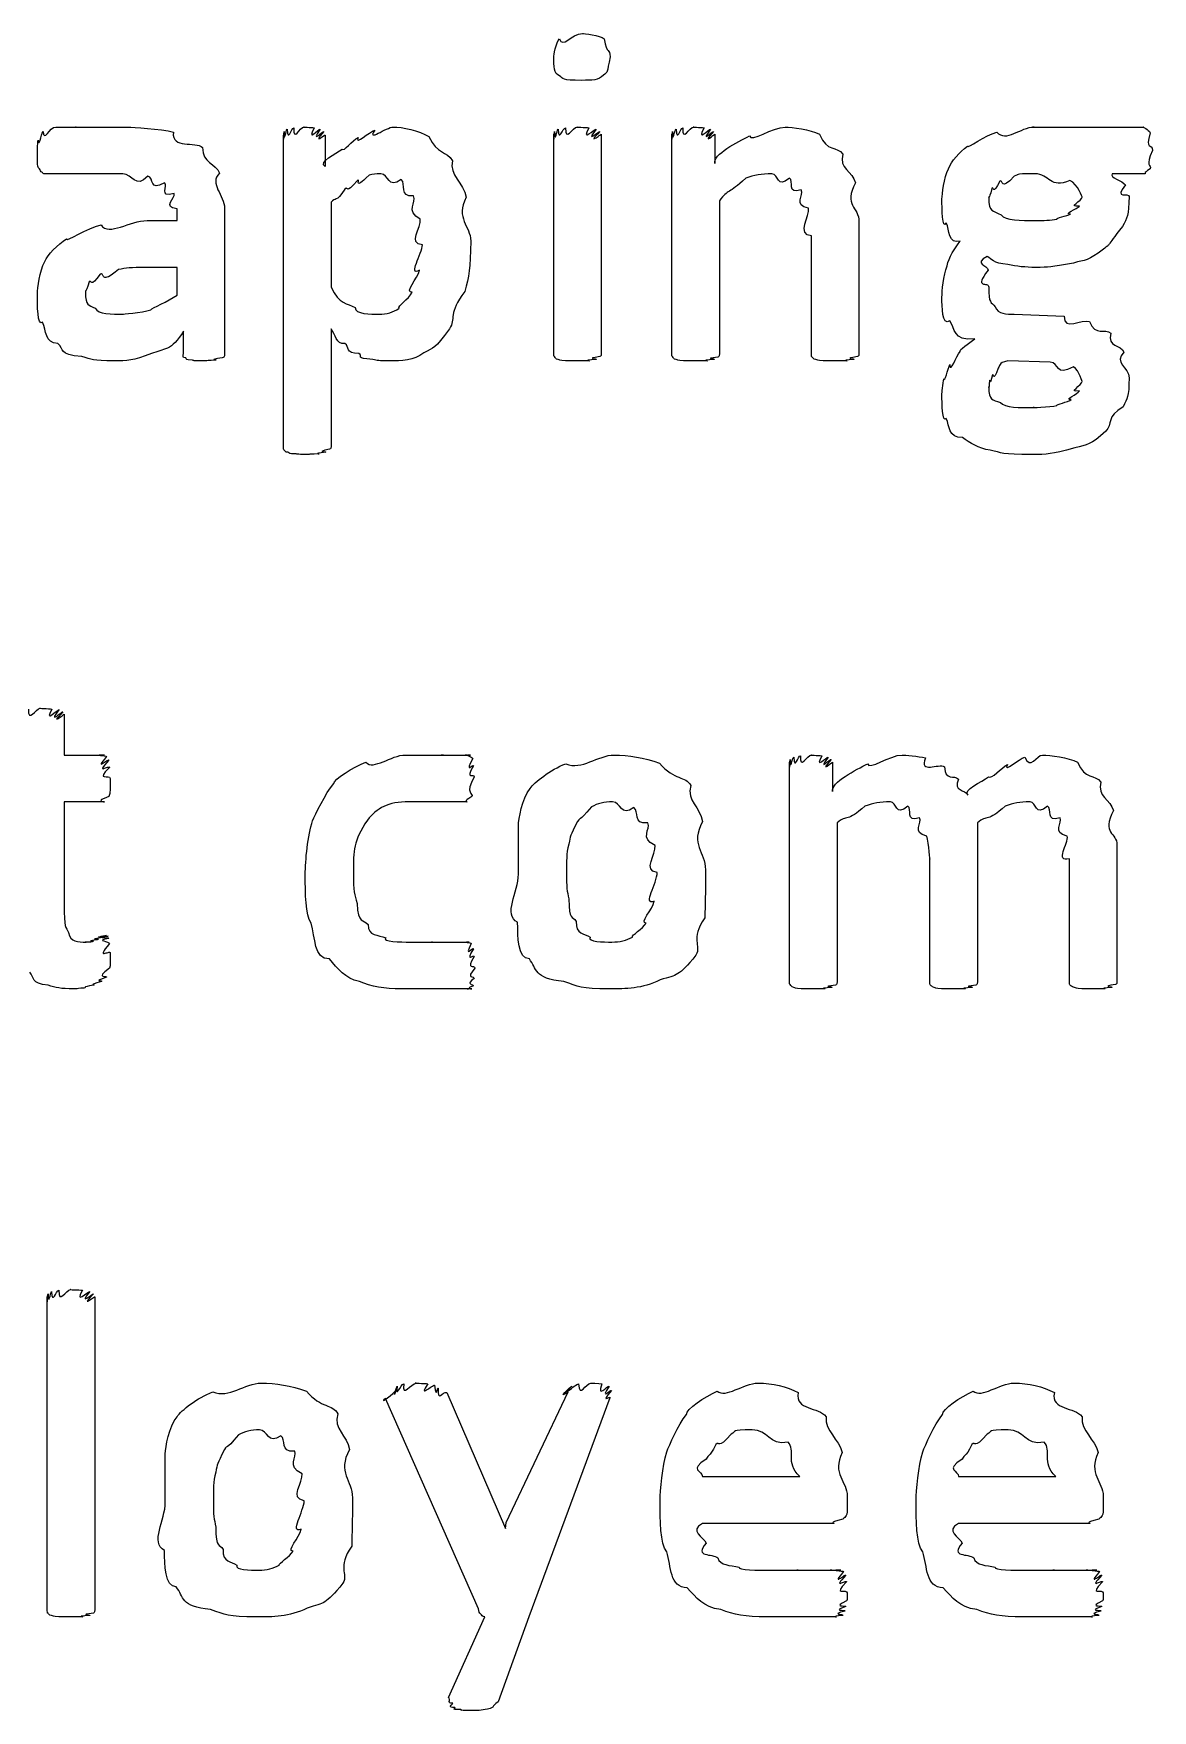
# Model space of a CAD drawing. Header units: millimetres. Extents: x 0 to 216, y 0 to 279.
# Drawn here: x 87.97 to 96.41, y 142.21 to 154.86 of the extents above; entities that cross this region are included whole.
import ezdxf

# ---------------------------------------------------------------- set-up
doc = ezdxf.new("R2010")
doc.units = ezdxf.units.MM
doc.layers.get('0').update_dxf_attribs({"linetype": 'CONTINUOUS'})

msp = doc.modelspace()

# ---------------------------------------------------------------- linework, layer by layer
at = {"color": 0}
for p, q in [((92.3177, 154.681), (92.3177, 154.681)), ((89.855, 151.743), (89.855, 154.091)), ((90.1693, 154.091), (90.1693, 153.854)), ((91.893, 152.443), (91.893, 154.097)), ((92.2514, 154.097), (92.2514, 152.443)), ((92.7834, 152.443), (92.7834, 154.097)), ((93.1086, 154.097), (93.1086, 153.876)), ((95.8014, 154.152), (96.3415, 154.152)), ((96.4075, 153.975), (96.4075, 153.975)), ((96.3468, 153.799), (96.1044, 153.799)), ((90.2134, 153.584), (90.2134, 152.944)), ((93.1415, 153.595), (93.1415, 152.443)), ((95.8783, 153.622), (95.8783, 153.622)), ((88.8256, 153.446), (89.0517, 153.446)), ((89.0517, 153.446), (89.0517, 153.534)), ((89.4098, 153.539), (89.4098, 152.443)), ((94.1945, 153.435), (94.1945, 152.443)), ((93.8361, 152.443), (93.8361, 153.33)), ((90.9024, 153.264), (90.9024, 153.264)), ((91.2661, 153.291), (91.2661, 153.291)), ((89.0517, 153.093), (88.8146, 153.093)), ((89.0517, 152.884), (89.0517, 153.093)), ((95.3657, 152.74), (95.7407, 152.724)), ((89.1011, 152.443), (89.1011, 152.613)), ((90.2134, 152.63), (90.2134, 151.743)), ((95.6359, 152.377), (95.3163, 152.388)), ((95.8783, 152.233), (95.8783, 152.233)), ((88.2015, 149.724), (88.2015, 149.415)), ((88.2015, 149.415), (88.5045, 149.415)), ((93.6706, 147.706), (93.6706, 149.36)), ((93.9959, 149.36), (93.9959, 149.14)), ((88.5045, 149.062), (88.2015, 149.062)), ((88.2015, 149.062), (88.2015, 148.291)), ((94.029, 148.903), (94.029, 147.706)), ((95.0874, 148.903), (95.0874, 147.706)), ((94.729, 147.706), (94.729, 148.632)), ((95.782, 147.706), (95.782, 148.632)), ((96.1401, 148.737), (96.1401, 147.706)), ((92.673, 148.528), (92.673, 148.528)), ((93.037, 148.55), (93.037, 148.55)), ((88.5486, 147.921), (88.5486, 147.921)), ((91.2978, 147.806), (91.2978, 147.806)), ((88.0731, 142.969), (88.0731, 145.328)), ((88.4315, 145.328), (88.4315, 142.969)), ((91.0869, 144.606), (91.5278, 143.581)), ((91.5335, 143.625), (92.002, 144.611)), ((91.3239, 142.974), (90.624, 144.562)), ((92.3163, 144.567), (91.7042, 142.913)), ((93.0148, 143.972), (93.7479, 143.972)), ((94.9456, 143.972), (95.6786, 143.972)), ((94.1063, 143.823), (94.1063, 143.763)), ((96.0367, 143.823), (96.0367, 143.763)), ((90.0105, 143.79), (90.0105, 143.79)), ((90.3746, 143.812), (90.3746, 143.812)), ((91.5278, 143.581), (91.5335, 143.625)), ((94.0015, 143.619), (93.0148, 143.619)), ((95.9323, 143.619), (94.9456, 143.619)), ((91.0978, 142.307), (91.3737, 142.913)), ((91.7042, 142.913), (91.4728, 142.274))]:
    msp.add_line(p, q, dxfattribs=at)
for points in [[(91.9371, 154.818), (91.9551, 154.739), (92.0267, 154.857), (92.1082, 154.857)], [(92.1082, 154.857), (92.1163, 154.857), (92.2433, 154.843), (92.2736, 154.818)], [(91.893, 154.681), (91.893, 154.687), (91.9067, 154.792), (91.9371, 154.818)], [(92.2736, 154.818), (92.2927, 154.692), (92.3177, 154.75), (92.3177, 154.681)], [(91.9371, 154.537), (91.893, 154.551), (91.893, 154.611), (91.893, 154.681)], [(92.3177, 154.681), (92.2927, 154.555), (92.3011, 154.568), (92.268, 154.543)], [(92.1025, 154.504), (91.9508, 154.504), (91.966, 154.515), (91.9371, 154.537)], [(92.268, 154.543), (92.2306, 154.504), (92.1826, 154.504), (92.1025, 154.504)], [(88.0043, 154.052), (88.0099, 153.989), (88.0237, 154.097), (88.0428, 154.118)], [(88.0428, 154.118), (88.0456, 154.033), (88.0925, 154.152), (88.1366, 154.152)], [(88.1366, 154.152), (88.1338, 154.152), (88.2315, 154.152), (88.2908, 154.152)], [(88.2908, 154.152), (88.2523, 154.152), (88.4121, 154.152), (88.4784, 154.152)], [(88.4784, 154.152), (88.5059, 154.152), (88.6174, 154.152), (88.6876, 154.152)], [(88.6876, 154.152), (88.707, 154.152), (88.9317, 154.138), (89.0242, 154.113)], [(89.0242, 154.113), (89.009, 153.982), (89.1893, 154.048), (89.2447, 153.997)], [(89.855, 154.091), (89.855, 154.008), (89.8564, 154.114), (89.8606, 154.118)], [(89.8606, 154.118), (89.862, 154.019), (89.8715, 154.131), (89.8825, 154.135)], [(89.8825, 154.135), (89.8881, 154.03), (89.9128, 154.146), (89.9322, 154.146)], [(89.9322, 154.146), (89.928, 154.033), (89.9791, 154.152), (90.0095, 154.152)], [(90.0095, 154.152), (89.9901, 154.152), (90.0673, 154.149), (90.0864, 154.146)], [(90.0864, 154.146), (90.0271, 154.03), (90.1196, 154.142), (90.1305, 154.135)], [(90.1305, 154.135), (90.0536, 154.019), (90.1541, 154.125), (90.158, 154.118)], [(90.158, 154.118), (90.0645, 154.004), (90.1693, 154.102), (90.1693, 154.091)], [(90.2959, 153.986), (90.3069, 153.96), (90.376, 154.052), (90.4173, 154.074)], [(90.4173, 154.074), (90.3912, 154.008), (90.5027, 154.118), (90.5439, 154.129)], [(90.5439, 154.129), (90.4752, 154.033), (90.6336, 154.152), (90.6819, 154.152)], [(90.6819, 154.152), (90.7479, 154.152), (90.8773, 154.127), (90.9518, 154.08)], [(90.9518, 154.08), (91.0124, 153.942), (91.0841, 153.975), (91.1281, 153.898)], [(91.893, 154.097), (91.893, 154.004), (91.8944, 154.11), (91.8986, 154.118)], [(91.8986, 154.118), (91.9043, 154.019), (91.9152, 154.131), (91.9261, 154.135)], [(91.9261, 154.135), (91.9289, 154.03), (91.9593, 154.146), (91.9812, 154.146)], [(91.9812, 154.146), (91.9773, 154.033), (92.0365, 154.152), (92.0694, 154.152)], [(92.0694, 154.152), (92.0475, 154.152), (92.1357, 154.149), (92.1576, 154.146)], [(92.1576, 154.146), (92.0944, 154.03), (92.2017, 154.142), (92.2129, 154.135)], [(92.2129, 154.135), (92.1205, 154.019), (92.2362, 154.125), (92.2405, 154.118)], [(92.2405, 154.118), (92.1314, 154.004), (92.2514, 154.103), (92.2514, 154.097)], [(92.7834, 154.097), (92.7834, 154.004), (92.7848, 154.11), (92.7887, 154.118)], [(92.7887, 154.118), (92.7901, 154.019), (92.8014, 154.131), (92.8165, 154.135)], [(92.8165, 154.135), (92.819, 154.03), (92.8469, 154.146), (92.8659, 154.146)], [(92.8659, 154.146), (92.8606, 154.033), (92.9157, 154.152), (92.9488, 154.152)], [(92.9488, 154.152), (92.9224, 154.152), (93.0039, 154.149), (93.0257, 154.146)], [(93.0257, 154.146), (92.9665, 154.03), (93.0645, 154.142), (93.0755, 154.135)], [(93.0755, 154.135), (92.9887, 154.019), (93.0935, 154.125), (93.0974, 154.118)], [(93.0974, 154.118), (92.9996, 154.004), (93.1086, 154.103), (93.1086, 154.097)], [(93.1086, 153.876), (93.0878, 153.945), (93.2822, 154.041), (93.3676, 154.085)], [(93.3676, 154.085), (93.3785, 154.033), (93.5454, 154.152), (93.6378, 154.152)], [(93.6378, 154.152), (93.69, 154.152), (93.8265, 154.132), (93.8967, 154.097)], [(93.8967, 154.097), (93.9518, 153.96), (94.029, 154.01), (94.0731, 153.948)], [(95.0129, 154.008), (95.0101, 153.986), (95.148, 154.091), (95.2334, 154.113)], [(95.2334, 154.113), (95.3011, 154.033), (95.4155, 154.152), (95.5146, 154.152)], [(95.5146, 154.152), (95.4553, 154.152), (95.6194, 154.152), (95.6635, 154.152)], [(95.6635, 154.152), (95.6649, 154.152), (95.7573, 154.152), (95.8014, 154.152)], [(96.3415, 154.152), (96.3263, 154.152), (96.3799, 154.136), (96.3909, 154.107)], [(96.3909, 154.107), (96.3482, 153.975), (96.4075, 154.033), (96.4075, 153.975)], [(87.9987, 153.953), (87.9987, 153.945), (88.0001, 154.03), (88.0043, 154.052)], [(87.9987, 153.887), (87.9987, 153.878), (87.9987, 153.931), (87.9987, 153.953)], [(89.2447, 153.997), (89.2404, 153.878), (89.3452, 153.881), (89.3713, 153.804)], [(90.1693, 153.854), (90.1086, 153.887), (90.2547, 153.949), (90.2959, 153.986)], [(94.0731, 153.948), (94.04, 153.839), (94.1476, 153.817), (94.167, 153.732)], [(94.8697, 153.837), (94.8891, 153.894), (94.9537, 153.964), (95.0129, 154.008)], [(96.4075, 153.975), (96.3482, 153.854), (96.4022, 153.866), (96.3909, 153.837)], [(88.0152, 153.837), (88.0015, 153.839), (88.0015, 153.868), (87.9987, 153.887)], [(88.0375, 153.81), (88.0166, 153.813), (88.0223, 153.826), (88.0152, 153.837)], [(91.1281, 153.898), (91.1035, 153.788), (91.211, 153.729), (91.2329, 153.622)], [(94.82, 153.611), (94.82, 153.64), (94.8365, 153.771), (94.8697, 153.837)], [(96.3909, 153.837), (96.3263, 153.799), (96.3648, 153.799), (96.3468, 153.799)], [(88.065, 153.799), (88.0318, 153.799), (88.0442, 153.802), (88.0375, 153.81)], [(88.1366, 153.799), (88.0565, 153.799), (88.0787, 153.799), (88.065, 153.799)], [(88.2579, 153.799), (88.1228, 153.799), (88.1697, 153.799), (88.1366, 153.799)], [(88.423, 153.799), (88.3363, 153.799), (88.3049, 153.799), (88.2579, 153.799)], [(88.6435, 153.799), (88.4647, 153.799), (88.4894, 153.799), (88.423, 153.799)], [(88.8312, 153.782), (88.7374, 153.68), (88.7166, 153.799), (88.6435, 153.799)], [(88.9579, 153.732), (88.8393, 153.658), (88.882, 153.771), (88.8312, 153.782)], [(89.0295, 153.65), (88.9056, 153.614), (88.991, 153.711), (88.9579, 153.732)], [(89.3713, 153.804), (89.2912, 153.724), (89.4098, 153.639), (89.4098, 153.539)], [(90.4117, 153.749), (90.3139, 153.633), (90.351, 153.712), (90.3182, 153.683)], [(90.4998, 153.788), (90.3732, 153.666), (90.4406, 153.767), (90.4117, 153.749)], [(90.588, 153.799), (90.5496, 153.799), (90.5288, 153.795), (90.4998, 153.788)], [(90.7426, 153.755), (90.6406, 153.68), (90.6501, 153.799), (90.588, 153.799)], [(90.836, 153.633), (90.7217, 153.622), (90.7824, 153.724), (90.7426, 153.755)], [(93.3401, 153.766), (93.2092, 153.64), (93.2106, 153.69), (93.1415, 153.595)], [(93.5383, 153.799), (93.4558, 153.799), (93.406, 153.788), (93.3401, 153.766)], [(93.6706, 153.766), (93.5729, 153.68), (93.5895, 153.799), (93.5383, 153.799)], [(93.7588, 153.677), (93.6459, 153.64), (93.7066, 153.746), (93.6706, 153.766)], [(94.167, 153.732), (94.076, 153.556), (94.1945, 153.552), (94.1945, 153.435)], [(95.195, 153.688), (95.1727, 153.585), (95.1727, 153.642), (95.1727, 153.617)], [(95.2556, 153.744), (95.2017, 153.629), (95.2087, 153.711), (95.195, 153.688)], [(95.3657, 153.782), (95.2571, 153.662), (95.2846, 153.761), (95.2556, 153.744)], [(95.5202, 153.799), (95.3452, 153.799), (95.4098, 153.793), (95.3657, 153.782)], [(95.7848, 153.749), (95.6359, 153.68), (95.6331, 153.799), (95.5202, 153.799)], [(95.8783, 153.622), (95.8783, 153.618), (95.8466, 153.719), (95.7848, 153.749)], [(96.1044, 153.799), (96.0769, 153.773), (96.1842, 153.745), (96.2036, 153.716)], [(96.2036, 153.716), (96.1125, 153.6), (96.2311, 153.661), (96.2311, 153.628)], [(89.0517, 153.534), (88.936, 153.548), (89.0432, 153.617), (89.0295, 153.65)], [(90.3182, 153.683), (90.2476, 153.578), (90.249, 153.624), (90.2134, 153.584)], [(90.8858, 153.457), (90.7701, 153.519), (90.8611, 153.581), (90.836, 153.633)], [(91.2329, 153.622), (91.1475, 153.46), (91.2661, 153.409), (91.2661, 153.291)], [(93.8142, 153.539), (93.6942, 153.563), (93.7839, 153.64), (93.7588, 153.677)], [(94.8531, 153.429), (94.82, 153.369), (94.82, 153.541), (94.82, 153.611)], [(95.1727, 153.617), (95.1727, 153.508), (95.2031, 153.523), (95.2666, 153.49)], [(95.8564, 153.556), (95.7598, 153.541), (95.8783, 153.6), (95.8783, 153.622)], [(96.2311, 153.628), (96.2311, 153.482), (96.2145, 153.468), (96.1817, 153.402)], [(88.4784, 153.413), (88.5391, 153.327), (88.6961, 153.446), (88.8256, 153.446)], [(90.9024, 153.264), (90.7881, 153.272), (90.8967, 153.393), (90.8858, 153.457)], [(93.8361, 153.33), (93.7204, 153.338), (93.828, 153.487), (93.8142, 153.539)], [(95.2666, 153.49), (95.2969, 153.446), (95.4155, 153.446), (95.5255, 153.446)], [(95.5255, 153.446), (95.5876, 153.446), (95.6412, 153.449), (95.6853, 153.457)], [(95.6853, 153.457), (95.6758, 153.464), (95.764, 153.481), (95.7901, 153.495)], [(95.7901, 153.495), (95.7308, 153.497), (95.8413, 153.534), (95.8564, 153.556)], [(88.054, 153.137), (88.0759, 153.192), (88.1489, 153.264), (88.2191, 153.308)], [(88.2191, 153.308), (88.2153, 153.283), (88.3751, 153.391), (88.4784, 153.413)], [(94.9579, 153.291), (94.8669, 153.265), (94.8778, 153.377), (94.8531, 153.429)], [(96.1817, 153.402), (96.0466, 153.232), (96.1002, 153.278), (96.0381, 153.231)], [(90.8801, 153.071), (90.7881, 153.023), (90.9024, 153.198), (90.9024, 153.264)], [(91.2661, 153.291), (91.2661, 153.085), (91.2509, 153.024), (91.222, 152.911)], [(94.8588, 153.104), (94.8711, 153.17), (94.9166, 153.236), (94.9579, 153.291)], [(96.0381, 153.231), (95.9224, 153.14), (95.9005, 153.151), (95.8123, 153.126)], [(87.9987, 152.895), (87.9987, 152.935), (88.0166, 153.067), (88.054, 153.137)], [(88.6107, 153.077), (88.4686, 152.957), (88.5088, 153.057), (88.4728, 153.043)], [(88.8146, 153.093), (88.7003, 153.093), (88.6686, 153.088), (88.6107, 153.077)], [(90.8251, 152.906), (90.7616, 152.902), (90.8692, 153.012), (90.8801, 153.071)], [(94.82, 152.867), (94.82, 152.913), (94.8323, 153.034), (94.8588, 153.104)], [(95.1618, 153.176), (95.0517, 153.118), (95.1674, 153.111), (95.1674, 153.071)], [(95.1674, 153.071), (95.0542, 152.924), (95.1727, 152.991), (95.1727, 152.944)], [(95.3163, 153.115), (95.2017, 153.126), (95.1978, 153.154), (95.1618, 153.176)], [(95.5255, 153.093), (95.4511, 153.093), (95.3823, 153.1), (95.3163, 153.115)], [(95.8123, 153.126), (95.6317, 153.093), (95.6317, 153.093), (95.5255, 153.093)], [(88.3902, 152.983), (88.3585, 152.879), (88.3627, 152.935), (88.3627, 152.906)], [(88.4728, 153.043), (88.3955, 152.928), (88.4079, 153.008), (88.3902, 152.983)], [(90.2134, 152.944), (90.2741, 152.809), (90.3358, 152.826), (90.3951, 152.79)], [(95.1727, 152.944), (95.1727, 152.818), (95.1893, 152.835), (95.2225, 152.795)], [(88.0375, 152.68), (87.9987, 152.644), (87.9987, 152.813), (87.9987, 152.895)], [(88.3627, 152.906), (88.3585, 152.798), (88.386, 152.813), (88.4343, 152.785)], [(88.8531, 152.774), (88.8654, 152.787), (88.9811, 152.835), (89.0517, 152.884)], [(90.726, 152.785), (90.7108, 152.798), (90.799, 152.853), (90.8251, 152.906)], [(91.222, 152.911), (91.0925, 152.743), (91.1571, 152.707), (91.1063, 152.63)], [(94.8806, 152.691), (94.82, 152.644), (94.82, 152.804), (94.82, 152.867)], [(88.1532, 152.52), (88.054, 152.52), (88.0664, 152.616), (88.0375, 152.68)], [(88.4343, 152.785), (88.4576, 152.74), (88.5567, 152.74), (88.6492, 152.74)], [(88.6492, 152.74), (88.6231, 152.74), (88.7899, 152.751), (88.8531, 152.774)], [(90.3951, 152.79), (90.3912, 152.74), (90.5136, 152.74), (90.5771, 152.74)], [(90.5771, 152.74), (90.6293, 152.74), (90.6847, 152.754), (90.726, 152.785)], [(95.068, 152.553), (94.9, 152.534), (94.9205, 152.636), (94.8806, 152.691)], [(95.2225, 152.795), (95.2419, 152.74), (95.3064, 152.74), (95.3657, 152.74)], [(95.7407, 152.724), (95.7379, 152.608), (95.8744, 152.707), (95.9337, 152.685)], [(95.9337, 152.685), (95.9778, 152.567), (96.0494, 152.637), (96.0935, 152.597)], [(89.1011, 152.613), (89.0129, 152.461), (88.9469, 152.479), (88.8587, 152.443)], [(90.3182, 152.52), (90.2476, 152.509), (90.249, 152.589), (90.2134, 152.63)], [(91.1063, 152.63), (90.9906, 152.472), (90.9906, 152.492), (90.9133, 152.448)], [(94.9579, 152.459), (94.9441, 152.467), (95.0267, 152.523), (95.068, 152.553)], [(96.0935, 152.597), (96.066, 152.49), (96.1704, 152.511), (96.1926, 152.454)], [(88.3348, 152.421), (88.1532, 152.432), (88.204, 152.476), (88.1532, 152.52)], [(88.5776, 152.388), (88.4135, 152.388), (88.4079, 152.399), (88.3348, 152.421)], [(88.8587, 152.443), (88.718, 152.388), (88.6767, 152.388), (88.5776, 152.388)], [(89.1177, 152.41), (89.0859, 152.41), (89.1011, 152.428), (89.1011, 152.443)], [(89.4098, 152.443), (89.4098, 152.41), (89.4045, 152.417), (89.3932, 152.41)], [(90.4226, 152.443), (90.3182, 152.446), (90.3538, 152.49), (90.3182, 152.52)], [(90.5274, 152.399), (90.387, 152.406), (90.4586, 152.423), (90.4226, 152.443)], [(90.9133, 152.448), (90.836, 152.388), (90.7479, 152.388), (90.6487, 152.388)], [(91.8986, 152.421), (91.893, 152.417), (91.893, 152.435), (91.893, 152.443)], [(91.9261, 152.399), (91.9043, 152.401), (91.9057, 152.412), (91.8986, 152.421)], [(92.2405, 152.421), (92.1205, 152.401), (92.2267, 152.406), (92.2129, 152.399)], [(92.2514, 152.443), (92.2486, 152.417), (92.2472, 152.428), (92.2405, 152.421)], [(92.7887, 152.421), (92.7834, 152.417), (92.7834, 152.435), (92.7834, 152.443)], [(92.8165, 152.399), (92.7943, 152.401), (92.7957, 152.412), (92.7887, 152.421)], [(93.1415, 152.443), (93.139, 152.412), (93.1376, 152.422), (93.1305, 152.415)], [(93.8417, 152.415), (93.8375, 152.412), (93.8361, 152.432), (93.8361, 152.443)], [(94.1835, 152.421), (94.065, 152.401), (94.1698, 152.406), (94.1557, 152.399)], [(94.1945, 152.443), (94.1945, 152.417), (94.1903, 152.428), (94.1835, 152.421)], [(94.8806, 152.36), (94.8821, 152.286), (94.9276, 152.426), (94.9579, 152.459)], [(96.1926, 152.454), (96.1125, 152.377), (96.2311, 152.335), (96.2311, 152.261)], [(89.1674, 152.393), (89.1081, 152.394), (89.1286, 152.401), (89.1177, 152.41)], [(89.2556, 152.388), (89.1522, 152.388), (89.1893, 152.389), (89.1674, 152.393)], [(89.3438, 152.393), (89.2295, 152.388), (89.2955, 152.388), (89.2556, 152.388)], [(89.3932, 152.41), (89.2694, 152.394), (89.3657, 152.396), (89.3438, 152.393)], [(90.6487, 152.388), (90.5743, 152.388), (90.5633, 152.39), (90.5274, 152.399)], [(91.9812, 152.388), (91.9289, 152.39), (91.9399, 152.394), (91.9261, 152.399)], [(92.0694, 152.388), (91.9773, 152.388), (92.0062, 152.388), (91.9812, 152.388)], [(92.1576, 152.388), (92.0475, 152.388), (92.1053, 152.388), (92.0694, 152.388)], [(92.2129, 152.399), (92.0944, 152.39), (92.1826, 152.39), (92.1576, 152.388)], [(92.8716, 152.388), (92.819, 152.39), (92.8303, 152.394), (92.8165, 152.399)], [(92.9598, 152.388), (92.8673, 152.388), (92.8963, 152.388), (92.8716, 152.388)], [(93.048, 152.388), (92.9375, 152.388), (92.9954, 152.388), (92.9598, 152.388)], [(93.103, 152.399), (92.9845, 152.39), (93.0727, 152.39), (93.048, 152.388)], [(93.1305, 152.415), (93.0106, 152.401), (93.1168, 152.406), (93.103, 152.399)], [(93.8692, 152.399), (93.8484, 152.401), (93.8484, 152.411), (93.8417, 152.415)], [(93.9243, 152.388), (93.8749, 152.39), (93.883, 152.394), (93.8692, 152.399)], [(94.0181, 152.388), (93.9214, 152.388), (93.9493, 152.388), (93.9243, 152.388)], [(94.1007, 152.388), (93.992, 152.388), (94.0513, 152.388), (94.0181, 152.388)], [(94.1557, 152.399), (94.04, 152.39), (94.1257, 152.39), (94.1007, 152.388)], [(94.8365, 152.255), (94.8422, 152.219), (94.8612, 152.327), (94.8806, 152.36)], [(95.2444, 152.333), (95.2017, 152.215), (95.2115, 152.298), (95.2003, 152.283)], [(95.3163, 152.388), (95.2391, 152.37), (95.2623, 152.352), (95.2444, 152.333)], [(95.8123, 152.344), (95.6716, 152.263), (95.709, 152.377), (95.6359, 152.377)], [(95.8783, 152.233), (95.8783, 152.215), (95.8564, 152.319), (95.8123, 152.344)], [(94.82, 152.134), (94.82, 152.142), (94.8256, 152.215), (94.8365, 152.255)], [(95.1784, 152.239), (95.1727, 152.153), (95.1727, 152.204), (95.1727, 152.189)], [(95.1727, 152.189), (95.1727, 152.087), (95.2017, 152.099), (95.2609, 152.073)], [(95.2003, 152.283), (95.1798, 152.187), (95.1812, 152.254), (95.1784, 152.239)], [(95.8564, 152.162), (95.7598, 152.142), (95.8783, 152.208), (95.8783, 152.233)], [(96.2311, 152.261), (96.2311, 152.109), (96.2159, 152.111), (96.187, 152.04)], [(94.8531, 151.952), (94.82, 151.918), (94.82, 152.068), (94.82, 152.134)], [(95.2609, 152.073), (95.2941, 152.035), (95.407, 152.035), (95.5146, 152.035)], [(95.5146, 152.035), (95.4705, 152.035), (95.6412, 152.04), (95.6853, 152.051)], [(95.6853, 152.051), (95.68, 152.057), (95.7696, 152.078), (95.7957, 152.096)], [(95.7957, 152.096), (95.7351, 152.094), (95.8455, 152.137), (95.8564, 152.162)], [(94.9745, 151.809), (94.8669, 151.807), (94.8778, 151.897), (94.8531, 151.952)], [(96.187, 152.04), (96.0547, 151.969), (96.1125, 151.911), (96.0547, 151.858)], [(95.184, 151.715), (95.0958, 151.726), (95.0295, 151.769), (94.9745, 151.809)], [(96.0547, 151.858), (95.9362, 151.746), (95.9185, 151.762), (95.8233, 151.731)], [(89.8606, 151.715), (89.855, 151.712), (89.855, 151.731), (89.855, 151.743)], [(89.8881, 151.699), (89.8659, 151.697), (89.8673, 151.708), (89.8606, 151.715)], [(89.9432, 151.687), (89.891, 151.686), (89.9019, 151.692), (89.8881, 151.699)], [(90.0314, 151.682), (89.9389, 151.682), (89.9679, 151.685), (89.9432, 151.687)], [(90.1196, 151.687), (90.0095, 151.682), (90.0673, 151.682), (90.0314, 151.682)], [(90.1746, 151.699), (90.0561, 151.686), (90.1442, 151.687), (90.1196, 151.687)], [(90.2021, 151.721), (90.0825, 151.697), (90.1883, 151.703), (90.1746, 151.699)], [(90.2134, 151.743), (90.2106, 151.715), (90.2092, 151.729), (90.2021, 151.721)], [(95.498, 151.682), (95.268, 151.682), (95.2722, 151.693), (95.184, 151.715)], [(95.8233, 151.731), (95.6317, 151.682), (95.6222, 151.682), (95.498, 151.682)], [(87.9313, 149.762), (87.927, 149.649), (87.9863, 149.768), (88.0195, 149.768)], [(88.0195, 149.768), (87.9972, 149.768), (88.0854, 149.765), (88.1077, 149.762)], [(88.1077, 149.762), (88.0442, 149.647), (88.1518, 149.76), (88.1627, 149.757)], [(88.1627, 149.757), (88.0703, 149.638), (88.1863, 149.747), (88.1902, 149.74)], [(88.1902, 149.74), (88.0816, 149.625), (88.2015, 149.727), (88.2015, 149.724)], [(88.5045, 149.415), (88.4079, 149.415), (88.5169, 149.411), (88.5211, 149.404)], [(88.5211, 149.404), (88.4192, 149.286), (88.5335, 149.39), (88.5377, 149.377)], [(90.4766, 149.36), (90.533, 149.297), (90.6667, 149.415), (90.7743, 149.415)], [(90.7743, 149.415), (90.8085, 149.415), (90.8748, 149.415), (90.9228, 149.415)], [(90.9228, 149.415), (90.9077, 149.415), (91.0195, 149.415), (91.0608, 149.415)], [(91.0608, 149.415), (90.9891, 149.415), (91.138, 149.415), (91.1712, 149.415)], [(91.1712, 149.415), (91.1722, 149.415), (91.2262, 149.415), (91.2372, 149.415)], [(91.2372, 149.415), (91.1987, 149.415), (91.2604, 149.415), (91.2647, 149.415)], [(91.2647, 149.415), (91.2096, 149.415), (91.277, 149.406), (91.2813, 149.388)], [(91.2813, 149.388), (91.2163, 149.263), (91.2869, 149.354), (91.2869, 149.333)], [(91.984, 149.349), (92.1025, 149.297), (92.2267, 149.415), (92.3477, 149.415)], [(92.3477, 149.415), (92.4553, 149.415), (92.5752, 149.394), (92.6895, 149.354)], [(93.6763, 149.382), (93.6777, 149.283), (93.6886, 149.394), (93.7038, 149.399)], [(93.7038, 149.399), (93.7066, 149.294), (93.7341, 149.41), (93.7535, 149.41)], [(93.7535, 149.41), (93.7479, 149.297), (93.8029, 149.415), (93.8361, 149.415)], [(93.8361, 149.415), (93.81, 149.415), (93.8911, 149.412), (93.9133, 149.41)], [(93.9133, 149.41), (93.8541, 149.294), (93.9518, 149.406), (93.9631, 149.399)], [(93.9631, 149.399), (93.8759, 149.283), (93.9807, 149.389), (93.9849, 149.382)], [(94.2605, 149.349), (94.2661, 149.297), (94.4316, 149.415), (94.5197, 149.415)], [(94.5197, 149.415), (94.5374, 149.415), (94.6436, 149.407), (94.6961, 149.393)], [(94.6961, 149.393), (94.6436, 149.268), (94.7981, 149.356), (94.8394, 149.327)], [(95.3135, 149.344), (95.2803, 149.275), (95.4017, 149.388), (95.4458, 149.399)], [(95.4458, 149.399), (95.4857, 149.297), (95.534, 149.415), (95.5781, 149.415)], [(95.5781, 149.415), (95.6359, 149.415), (95.7721, 149.396), (95.8427, 149.36)], [(88.5377, 149.377), (88.4273, 149.257), (88.543, 149.344), (88.543, 149.321)], [(88.543, 149.321), (88.4301, 149.213), (88.5486, 149.272), (88.5486, 149.239)], [(90.2339, 149.2), (90.231, 149.228), (90.3841, 149.327), (90.4766, 149.36)], [(91.2869, 149.333), (91.2206, 149.219), (91.2922, 149.283), (91.2922, 149.25)], [(91.7141, 149.162), (91.7469, 149.208), (91.8655, 149.305), (91.984, 149.349)], [(92.6895, 149.354), (92.8053, 149.219), (92.8853, 149.261), (92.9266, 149.184)], [(93.6706, 149.36), (93.6706, 149.268), (93.672, 149.374), (93.6763, 149.382)], [(93.9849, 149.382), (93.8872, 149.268), (93.9959, 149.367), (93.9959, 149.36)], [(93.9959, 149.14), (93.9793, 149.208), (94.1751, 149.305), (94.2605, 149.349)], [(94.8394, 149.327), (94.8422, 149.213), (94.9138, 149.269), (94.9441, 149.233)], [(95.1699, 149.25), (95.1921, 149.228), (95.2694, 149.321), (95.3135, 149.344)], [(95.8427, 149.36), (95.8977, 149.224), (95.975, 149.273), (96.0191, 149.211)], [(88.5486, 149.239), (88.5486, 149.117), (88.5444, 149.13), (88.5377, 149.101)], [(90.074, 148.919), (90.0963, 148.963), (90.1679, 149.126), (90.2339, 149.2)], [(91.2922, 149.25), (91.2206, 149.117), (91.2869, 149.13), (91.2756, 149.101)], [(91.6259, 148.88), (91.6259, 148.933), (91.6548, 149.085), (91.7141, 149.162)], [(92.9266, 149.184), (92.8896, 149.069), (92.9996, 149.02), (93.0148, 148.913)], [(94.9441, 149.233), (94.9015, 149.14), (94.9964, 149.156), (95.0158, 149.112)], [(95.0158, 149.112), (94.9745, 149.151), (95.1219, 149.213), (95.1699, 149.25)], [(96.0191, 149.211), (95.9859, 149.102), (96.0935, 149.08), (96.1125, 148.996)], [(88.5377, 149.101), (88.4163, 149.062), (88.5183, 149.062), (88.5045, 149.062)], [(90.8018, 149.062), (90.6392, 149.062), (90.5605, 149.015), (90.4875, 148.924)], [(90.9726, 149.062), (90.8417, 149.062), (90.8678, 149.062), (90.8018, 149.062)], [(91.0939, 149.062), (91.0551, 149.062), (91.0195, 149.062), (90.9726, 149.062)], [(91.1821, 149.062), (91.1243, 149.062), (91.1296, 149.062), (91.0939, 149.062)], [(91.2372, 149.062), (91.1684, 149.062), (91.204, 149.062), (91.1821, 149.062)], [(91.2756, 149.101), (91.1987, 149.062), (91.2509, 149.062), (91.2372, 149.062)], [(92.177, 149.024), (92.0694, 148.893), (92.1011, 148.96), (92.0722, 148.913)], [(92.3368, 149.062), (92.2722, 149.062), (92.2211, 149.049), (92.177, 149.024)], [(92.4966, 149.018), (92.3974, 148.944), (92.3989, 149.062), (92.3368, 149.062)], [(92.6013, 148.903), (92.4856, 148.889), (92.5407, 148.992), (92.4966, 149.018)], [(94.2386, 149.029), (94.1035, 148.904), (94.1063, 148.969), (94.029, 148.903)], [(94.4316, 149.062), (94.3501, 149.062), (94.3046, 149.051), (94.2386, 149.029)], [(94.5638, 149.029), (94.4644, 148.944), (94.4824, 149.062), (94.4316, 149.062)], [(94.652, 148.941), (94.5374, 148.904), (94.5995, 149.01), (94.5638, 149.029)], [(95.2969, 149.029), (95.1618, 148.904), (95.1646, 148.969), (95.0874, 148.903)], [(95.4842, 149.062), (95.4045, 149.062), (95.359, 149.051), (95.2969, 149.029)], [(95.6165, 149.029), (95.5188, 148.944), (95.5354, 149.062), (95.4842, 149.062)], [(95.7104, 148.941), (95.5957, 148.904), (95.6564, 149.01), (95.6165, 149.029)], [(90.019, 148.511), (90.019, 148.621), (90.037, 148.809), (90.074, 148.919)], [(90.4875, 148.924), (90.3785, 148.761), (90.3827, 148.7), (90.3827, 148.528)], [(91.6259, 148.517), (91.6259, 148.595), (91.6259, 148.77), (91.6259, 148.88)], [(92.0722, 148.913), (92.0115, 148.798), (92.02, 148.809), (92.0062, 148.743)], [(92.6564, 148.732), (92.5368, 148.79), (92.6264, 148.854), (92.6013, 148.903)], [(93.0148, 148.913), (92.9185, 148.739), (93.037, 148.685), (93.037, 148.55)], [(94.7071, 148.803), (94.5857, 148.827), (94.6767, 148.904), (94.652, 148.941)], [(95.7654, 148.803), (95.6441, 148.827), (95.7351, 148.904), (95.7104, 148.941)], [(96.1125, 148.996), (96.0219, 148.82), (96.1401, 148.828), (96.1401, 148.737)], [(94.729, 148.632), (94.729, 148.602), (94.7208, 148.751), (94.7071, 148.803)], [(95.782, 148.632), (95.6663, 148.602), (95.7763, 148.751), (95.7654, 148.803)], [(92.0062, 148.743), (91.9854, 148.668), (91.9896, 148.612), (91.9896, 148.539)], [(92.673, 148.528), (92.5587, 148.544), (92.6677, 148.668), (92.6564, 148.732)], [(90.0631, 148.147), (90.019, 148.205), (90.019, 148.375), (90.019, 148.511)], [(90.3827, 148.528), (90.3785, 148.382), (90.3912, 148.362), (90.4102, 148.296)], [(91.6203, 148.153), (91.5074, 148.209), (91.6259, 148.38), (91.6259, 148.517)], [(91.9896, 148.539), (91.9854, 148.404), (91.9949, 148.395), (92.0062, 148.329)], [(92.6511, 148.313), (92.5587, 148.276), (92.673, 148.451), (92.673, 148.528)], [(93.037, 148.55), (93.037, 148.353), (93.0342, 148.296), (93.0314, 148.186)], [(88.2015, 148.291), (88.1987, 148.099), (88.2124, 148.123), (88.2343, 148.076)], [(90.4102, 148.296), (90.4159, 148.136), (90.4558, 148.18), (90.4931, 148.136)], [(92.0062, 148.329), (92.0076, 148.159), (92.0351, 148.209), (92.0612, 148.159)], [(92.5904, 148.147), (92.5326, 148.147), (92.6401, 148.249), (92.6511, 148.313)], [(90.201, 147.877), (90.0811, 147.875), (90.0963, 148.04), (90.0631, 148.147)], [(90.4931, 148.136), (90.4889, 148.048), (90.5729, 148.059), (90.6254, 148.037)], [(91.7085, 147.877), (91.6217, 147.879), (91.6203, 148.045), (91.6203, 148.153)], [(92.0612, 148.159), (92.0584, 148.059), (92.1219, 148.071), (92.166, 148.042)], [(92.4856, 148.042), (92.4775, 148.055), (92.5643, 148.103), (92.5904, 148.147)], [(93.0314, 148.186), (92.9157, 148.018), (93.0092, 147.985), (92.9651, 147.905)], [(88.2343, 148.076), (88.2467, 148.004), (88.3035, 148.004), (88.3666, 148.004)], [(88.3666, 148.004), (88.331, 148.004), (88.4068, 148.005), (88.422, 148.01)], [(88.422, 148.01), (88.3613, 148.015), (88.4495, 148.022), (88.4604, 148.026)], [(88.4604, 148.026), (88.386, 148.026), (88.4851, 148.039), (88.4936, 148.042)], [(88.4936, 148.042), (88.4054, 148.037), (88.5126, 148.054), (88.5211, 148.054)], [(88.5211, 148.054), (88.4163, 148.037), (88.5278, 148.051), (88.5321, 148.048)], [(88.5321, 148.048), (88.423, 148.033), (88.5377, 148.042), (88.5377, 148.032)], [(88.5377, 148.032), (88.4273, 148.015), (88.543, 148.011), (88.543, 147.993)], [(90.6254, 148.037), (90.5951, 148.004), (90.7411, 148.004), (90.8071, 148.004)], [(90.8071, 148.004), (90.8459, 148.004), (90.9299, 148.004), (90.9782, 148.004)], [(90.9782, 148.004), (90.9408, 148.004), (91.0678, 148.004), (91.1049, 148.004)], [(91.1049, 148.004), (91.1324, 148.004), (91.1712, 148.004), (91.1931, 148.004)], [(91.1931, 148.004), (91.1793, 148.004), (91.2386, 148.004), (91.2537, 148.004)], [(91.2537, 148.004), (91.2012, 148.004), (91.2661, 148), (91.2703, 147.993)], [(92.166, 148.042), (92.1466, 148.004), (92.2651, 148.004), (92.3315, 148.004)], [(92.3315, 148.004), (92.3893, 148.004), (92.4415, 148.016), (92.4856, 148.042)], [(88.543, 147.993), (88.4301, 147.861), (88.5486, 147.95), (88.5486, 147.921)], [(88.5486, 147.921), (88.5486, 147.784), (88.5458, 147.835), (88.543, 147.806)], [(90.4268, 147.706), (90.3192, 147.729), (90.2628, 147.803), (90.201, 147.877)], [(91.2703, 147.993), (91.2125, 147.872), (91.2827, 147.972), (91.2869, 147.954)], [(91.2869, 147.954), (91.2206, 147.839), (91.2922, 147.919), (91.2922, 147.894)], [(91.2922, 147.894), (91.2234, 147.786), (91.2978, 147.839), (91.2978, 147.806)], [(91.9674, 147.706), (91.7388, 147.729), (91.7663, 147.803), (91.7085, 147.877)], [(92.9651, 147.905), (92.8275, 147.739), (92.8303, 147.762), (92.6952, 147.718)], [(88.0801, 147.679), (87.945, 147.691), (87.9782, 147.734), (87.9422, 147.778)], [(88.543, 147.806), (88.423, 147.724), (88.5321, 147.753), (88.5211, 147.739)], [(91.2978, 147.806), (91.2234, 147.724), (91.295, 147.75), (91.2922, 147.729)], [(88.2731, 147.651), (88.1736, 147.651), (88.1352, 147.66), (88.0801, 147.679)], [(88.35, 147.657), (88.2731, 147.651), (88.2978, 147.651), (88.2731, 147.651)], [(88.422, 147.679), (88.3239, 147.662), (88.3751, 147.664), (88.35, 147.657)], [(88.4823, 147.706), (88.368, 147.676), (88.4439, 147.686), (88.422, 147.679)], [(88.5211, 147.739), (88.4054, 147.698), (88.5003, 147.718), (88.4823, 147.706)], [(90.7411, 147.651), (90.617, 147.651), (90.5178, 147.669), (90.4268, 147.706)], [(90.901, 147.651), (90.7905, 147.651), (90.7962, 147.651), (90.7411, 147.651)], [(91.0498, 147.651), (90.8967, 147.651), (90.956, 147.651), (90.901, 147.651)], [(91.1712, 147.651), (91.1063, 147.651), (91.0967, 147.651), (91.0498, 147.651)], [(91.2481, 147.651), (91.1765, 147.651), (91.2068, 147.651), (91.1712, 147.651)], [(91.2756, 147.651), (91.2054, 147.651), (91.2619, 147.651), (91.2481, 147.651)], [(91.2869, 147.673), (91.2163, 147.651), (91.2827, 147.651), (91.2756, 147.651)], [(91.2922, 147.729), (91.2206, 147.68), (91.2894, 147.687), (91.2869, 147.673)], [(92.3149, 147.651), (92.0888, 147.651), (92.0845, 147.669), (91.9674, 147.706)], [(92.6952, 147.718), (92.5587, 147.651), (92.4359, 147.651), (92.3149, 147.651)], [(93.6763, 147.684), (93.6706, 147.68), (93.6706, 147.698), (93.6706, 147.706)], [(93.7038, 147.662), (93.6819, 147.665), (93.6833, 147.676), (93.6763, 147.684)], [(93.7588, 147.651), (93.7066, 147.654), (93.7175, 147.658), (93.7038, 147.662)], [(93.847, 147.651), (93.7549, 147.651), (93.7839, 147.651), (93.7588, 147.651)], [(93.9352, 147.651), (93.8251, 147.651), (93.883, 147.651), (93.847, 147.651)], [(93.9906, 147.662), (93.872, 147.654), (93.9602, 147.654), (93.9352, 147.651)], [(94.0181, 147.679), (93.8982, 147.665), (94.0043, 147.669), (93.9906, 147.662)], [(94.029, 147.706), (94.0262, 147.676), (94.0248, 147.686), (94.0181, 147.679)], [(94.7346, 147.679), (94.729, 147.676), (94.729, 147.695), (94.729, 147.706)], [(94.7621, 147.662), (94.7402, 147.665), (94.7416, 147.675), (94.7346, 147.679)], [(94.8171, 147.651), (94.7649, 147.654), (94.7759, 147.658), (94.7621, 147.662)], [(94.9053, 147.651), (94.8133, 147.651), (94.8422, 147.651), (94.8171, 147.651)], [(94.9935, 147.651), (94.8835, 147.651), (94.9413, 147.651), (94.9053, 147.651)], [(95.0489, 147.662), (94.9276, 147.654), (95.0158, 147.654), (94.9935, 147.651)], [(95.0764, 147.679), (94.9565, 147.665), (95.0627, 147.669), (95.0489, 147.662)], [(95.0874, 147.706), (95.0845, 147.676), (95.0831, 147.686), (95.0764, 147.679)], [(95.7873, 147.679), (95.7834, 147.676), (95.782, 147.695), (95.782, 147.706)], [(95.8204, 147.662), (95.7943, 147.665), (95.7943, 147.675), (95.7873, 147.679)], [(95.8755, 147.651), (95.8233, 147.654), (95.8342, 147.658), (95.8204, 147.662)], [(95.9637, 147.651), (95.8674, 147.651), (95.8977, 147.651), (95.8755, 147.651)], [(96.0466, 147.651), (95.9376, 147.651), (95.9968, 147.651), (95.9637, 147.651)], [(96.1016, 147.662), (95.9859, 147.654), (96.0713, 147.654), (96.0466, 147.651)], [(96.1291, 147.684), (96.0106, 147.665), (96.1154, 147.669), (96.1016, 147.662)], [(96.1401, 147.706), (96.1401, 147.68), (96.1362, 147.691), (96.1291, 147.684)], [(88.0731, 145.328), (88.0731, 145.235), (88.0745, 145.342), (88.0787, 145.35)], [(88.0787, 145.35), (88.0844, 145.251), (88.0953, 145.362), (88.1063, 145.367)], [(88.1063, 145.367), (88.1091, 145.262), (88.1394, 145.378), (88.1613, 145.378)], [(88.1613, 145.378), (88.1574, 145.264), (88.2167, 145.383), (88.2495, 145.383)], [(88.2495, 145.383), (88.2276, 145.383), (88.3158, 145.38), (88.3377, 145.378)], [(88.3377, 145.378), (88.2745, 145.262), (88.3818, 145.373), (88.3931, 145.367)], [(88.3931, 145.367), (88.3006, 145.251), (88.4163, 145.357), (88.4206, 145.35)], [(88.4206, 145.35), (88.3116, 145.235), (88.4315, 145.335), (88.4315, 145.328)], [(89.0517, 144.424), (89.0845, 144.471), (89.203, 144.567), (89.3216, 144.611)], [(89.3216, 144.611), (89.4401, 144.559), (89.5643, 144.677), (89.6856, 144.677)], [(89.6856, 144.677), (89.7929, 144.677), (89.9128, 144.657), (90.0271, 144.617)], [(90.0271, 144.617), (90.1428, 144.482), (90.2229, 144.523), (90.2642, 144.446)], [(90.624, 144.562), (90.5619, 144.508), (90.7009, 144.607), (90.7009, 144.622)], [(90.7009, 144.622), (90.6791, 144.537), (90.7038, 144.647), (90.7122, 144.655)], [(90.7122, 144.655), (90.697, 144.552), (90.7397, 144.668), (90.7616, 144.672)], [(90.7616, 144.672), (90.745, 144.559), (90.8184, 144.677), (90.8554, 144.677)], [(90.8554, 144.677), (90.8184, 144.677), (90.9214, 144.675), (90.9436, 144.672)], [(90.9436, 144.672), (90.8625, 144.556), (90.9821, 144.668), (90.9934, 144.661)], [(90.9934, 144.661), (91.0057, 144.545), (91.0167, 144.65), (91.0209, 144.639)], [(91.0209, 144.639), (91.0167, 144.526), (91.0498, 144.619), (91.0869, 144.606)], [(92.002, 144.611), (91.9057, 144.541), (92.0186, 144.651), (92.0295, 144.655)], [(92.0295, 144.655), (91.9275, 144.552), (92.057, 144.668), (92.0792, 144.672)], [(92.0792, 144.672), (92.0902, 144.559), (92.1314, 144.677), (92.1727, 144.677)], [(92.1727, 144.677), (92.1632, 144.677), (92.2334, 144.675), (92.2556, 144.672)], [(92.2556, 144.672), (92.2115, 144.552), (92.2997, 144.662), (92.3107, 144.655)], [(92.3107, 144.655), (92.2334, 144.537), (92.3272, 144.636), (92.3272, 144.622)], [(92.3272, 144.622), (92.2334, 144.508), (92.323, 144.589), (92.3163, 144.567)], [(92.8934, 144.441), (92.8896, 144.479), (93.0328, 144.575), (93.1252, 144.617)], [(93.1252, 144.617), (93.1912, 144.559), (93.3193, 144.677), (93.4339, 144.677)], [(93.4339, 144.677), (93.5397, 144.677), (93.6516, 144.653), (93.7369, 144.606)], [(93.7369, 144.606), (93.7094, 144.468), (93.8911, 144.501), (93.9465, 144.424)], [(94.8242, 144.441), (94.82, 144.479), (94.9635, 144.575), (95.0556, 144.617)], [(95.0556, 144.617), (95.1219, 144.559), (95.25, 144.677), (95.3643, 144.677)], [(95.3643, 144.677), (95.4705, 144.677), (95.582, 144.653), (95.6677, 144.606)], [(95.6677, 144.606), (95.6398, 144.468), (95.8219, 144.501), (95.8769, 144.424)], [(88.9635, 144.143), (88.9635, 144.195), (88.9924, 144.347), (89.0517, 144.424)], [(90.2642, 144.446), (90.2271, 144.332), (90.3372, 144.282), (90.3524, 144.176)], [(92.7446, 144.159), (92.764, 144.206), (92.8303, 144.363), (92.8934, 144.441)], [(93.9465, 144.424), (93.9366, 144.314), (94.0414, 144.256), (94.0675, 144.154)], [(94.6753, 144.159), (94.6947, 144.206), (94.7607, 144.363), (94.8242, 144.441)], [(95.8769, 144.424), (95.8674, 144.314), (95.9721, 144.256), (95.9982, 144.154)], [(89.5145, 144.286), (89.4073, 144.155), (89.4387, 144.223), (89.4098, 144.176)], [(89.6744, 144.325), (89.6098, 144.325), (89.5586, 144.311), (89.5145, 144.286)], [(89.8342, 144.28), (89.735, 144.206), (89.7364, 144.325), (89.6744, 144.325)], [(89.9389, 144.165), (89.8232, 144.151), (89.8783, 144.254), (89.8342, 144.28)], [(93.1139, 144.214), (93.0617, 144.104), (93.0603, 144.148), (93.0423, 144.104)], [(93.2296, 144.292), (93.1252, 144.166), (93.1471, 144.248), (93.1139, 144.214)], [(93.3898, 144.325), (93.2159, 144.325), (93.2766, 144.314), (93.2296, 144.292)], [(93.6597, 144.231), (93.5136, 144.206), (93.5108, 144.325), (93.3898, 144.325)], [(93.7479, 143.972), (93.635, 144.082), (93.7218, 144.168), (93.6597, 144.231)], [(95.0447, 144.214), (94.9925, 144.104), (94.9911, 144.148), (94.9731, 144.104)], [(95.1604, 144.292), (95.0556, 144.166), (95.0778, 144.248), (95.0447, 144.214)], [(95.3202, 144.325), (95.1466, 144.325), (95.2073, 144.314), (95.1604, 144.292)], [(95.5904, 144.231), (95.4444, 144.206), (95.4416, 144.325), (95.3202, 144.325)], [(95.6786, 143.972), (95.5657, 144.082), (95.6525, 144.168), (95.5904, 144.231)], [(88.9635, 143.779), (88.9635, 143.857), (88.9635, 144.032), (88.9635, 144.143)], [(89.4098, 144.176), (89.3491, 144.06), (89.3576, 144.071), (89.3438, 144.005)], [(89.9943, 143.994), (89.8744, 144.052), (89.964, 144.117), (89.9389, 144.165)], [(90.3524, 144.176), (90.2561, 144.001), (90.3746, 143.947), (90.3746, 143.812)], [(92.6952, 143.79), (92.6952, 143.868), (92.7118, 144.049), (92.7446, 144.159)], [(93.0423, 144.104), (92.9072, 144.019), (93.0148, 144.019), (93.0148, 143.972)], [(94.0675, 144.154), (93.9878, 143.99), (94.1063, 143.94), (94.1063, 143.823)], [(94.6256, 143.79), (94.6256, 143.868), (94.6422, 144.049), (94.6753, 144.159)], [(94.9731, 144.104), (94.838, 144.019), (94.9456, 144.019), (94.9456, 143.972)], [(95.9982, 144.154), (95.9185, 143.99), (96.0367, 143.94), (96.0367, 143.823)], [(89.3438, 144.005), (89.323, 143.931), (89.3272, 143.874), (89.3272, 143.801)], [(90.0105, 143.79), (89.8962, 143.807), (90.0053, 143.931), (89.9943, 143.994)], [(88.9579, 143.415), (88.845, 143.472), (88.9635, 143.643), (88.9635, 143.779)], [(89.3272, 143.801), (89.323, 143.666), (89.3329, 143.658), (89.3438, 143.591)], [(89.9887, 143.575), (89.8962, 143.538), (90.0105, 143.713), (90.0105, 143.79)], [(90.3746, 143.812), (90.3746, 143.615), (90.3718, 143.559), (90.369, 143.448)], [(92.7446, 143.404), (92.6952, 143.468), (92.6952, 143.643), (92.6952, 143.79)], [(94.1063, 143.763), (94.1063, 143.663), (94.0954, 143.674), (94.0731, 143.652)], [(94.6753, 143.404), (94.6256, 143.468), (94.6256, 143.643), (94.6256, 143.79)], [(96.0367, 143.763), (96.0367, 143.663), (96.0258, 143.674), (96.0039, 143.652)], [(89.3438, 143.591), (89.3452, 143.421), (89.3727, 143.472), (89.3988, 143.421)], [(89.928, 143.41), (89.8701, 143.41), (89.9777, 143.512), (89.9887, 143.575)], [(93.0148, 143.619), (92.9072, 143.564), (93.0233, 143.515), (93.0423, 143.47)], [(94.0731, 143.652), (93.9437, 143.619), (94.0262, 143.619), (94.0015, 143.619)], [(94.9456, 143.619), (94.838, 143.564), (94.9537, 143.515), (94.9731, 143.47)], [(96.0039, 143.652), (95.8744, 143.619), (95.957, 143.619), (95.9323, 143.619)], [(90.369, 143.448), (90.2533, 143.28), (90.3471, 143.247), (90.303, 143.167)], [(93.0423, 143.47), (92.9446, 143.361), (93.0892, 143.393), (93.1305, 143.36)], [(94.9731, 143.47), (94.8753, 143.361), (95.02, 143.393), (95.0613, 143.36)], [(89.0461, 143.14), (88.9593, 143.141), (88.9579, 143.308), (88.9579, 143.415)], [(89.3988, 143.421), (89.396, 143.322), (89.4595, 143.334), (89.5036, 143.305)], [(89.8232, 143.305), (89.8151, 143.317), (89.9019, 143.366), (89.928, 143.41)], [(92.8991, 143.134), (92.764, 143.134), (92.7806, 143.297), (92.7446, 143.404)], [(93.1305, 143.36), (93.1429, 143.299), (93.2243, 143.306), (93.2903, 143.288)], [(94.8298, 143.134), (94.6947, 143.134), (94.7113, 143.297), (94.6753, 143.404)], [(95.0613, 143.36), (95.0736, 143.299), (95.1548, 143.306), (95.2211, 143.288)], [(89.5036, 143.305), (89.4842, 143.266), (89.6027, 143.266), (89.6691, 143.266)], [(89.6691, 143.266), (89.7269, 143.266), (89.7791, 143.279), (89.8232, 143.305)], [(93.2903, 143.288), (93.2752, 143.266), (93.4364, 143.266), (93.533, 143.266)], [(93.533, 143.266), (93.5662, 143.266), (93.6777, 143.266), (93.7369, 143.266)], [(93.7369, 143.266), (93.6833, 143.266), (93.8445, 143.266), (93.8858, 143.266)], [(93.8858, 143.266), (93.8858, 143.266), (93.9641, 143.266), (93.9906, 143.266)], [(93.9906, 143.266), (93.9408, 143.266), (94.0414, 143.266), (94.0566, 143.266)], [(94.0566, 143.266), (93.9655, 143.266), (94.0745, 143.262), (94.0788, 143.255)], [(94.0788, 143.255), (93.9768, 143.137), (94.0911, 143.242), (94.0954, 143.228)], [(94.0954, 143.228), (93.9849, 143.112), (94.1007, 143.2), (94.1007, 143.178)], [(95.2211, 143.288), (95.2059, 143.266), (95.3671, 143.266), (95.4634, 143.266)], [(95.4634, 143.266), (95.4966, 143.266), (95.6084, 143.266), (95.6677, 143.266)], [(95.6677, 143.266), (95.6137, 143.266), (95.7749, 143.266), (95.8162, 143.266)], [(95.8162, 143.266), (95.8162, 143.266), (95.8949, 143.266), (95.921, 143.266)], [(95.921, 143.266), (95.8716, 143.266), (95.9721, 143.266), (95.9873, 143.266)], [(95.9873, 143.266), (95.8963, 143.266), (96.0053, 143.262), (96.0092, 143.255)], [(96.0092, 143.255), (95.9072, 143.137), (96.0219, 143.242), (96.0258, 143.228)], [(96.0258, 143.228), (95.9157, 143.112), (96.0314, 143.2), (96.0314, 143.178)], [(89.305, 142.969), (89.0764, 142.991), (89.1039, 143.065), (89.0461, 143.14)], [(90.303, 143.167), (90.1651, 143.002), (90.1679, 143.024), (90.0328, 142.98)], [(93.1527, 142.969), (93.0176, 142.986), (92.9679, 143.06), (92.8991, 143.134)], [(94.1007, 143.178), (93.9878, 143.068), (94.1063, 143.129), (94.1063, 143.095)], [(94.1063, 143.095), (94.1063, 143.013), (94.1035, 143.053), (94.1007, 143.035)], [(95.0831, 142.969), (94.9484, 142.986), (94.8986, 143.06), (94.8298, 143.134)], [(96.0314, 143.178), (95.9185, 143.068), (96.0367, 143.129), (96.0367, 143.095)], [(96.0367, 143.095), (96.0367, 143.013), (96.0342, 143.053), (96.0314, 143.035)], [(88.0787, 142.941), (88.0731, 142.938), (88.0731, 142.958), (88.0731, 142.969)], [(88.1063, 142.925), (88.0844, 142.927), (88.0854, 142.937), (88.0787, 142.941)], [(88.4206, 142.941), (88.3006, 142.927), (88.4068, 142.931), (88.3931, 142.925)], [(88.4315, 142.969), (88.4287, 142.938), (88.4273, 142.948), (88.4206, 142.941)], [(89.6525, 142.913), (89.4263, 142.913), (89.4221, 142.931), (89.305, 142.969)], [(90.0328, 142.98), (89.8962, 142.913), (89.7738, 142.913), (89.6525, 142.913)], [(91.3405, 142.936), (91.3324, 142.938), (91.3268, 142.959), (91.3239, 142.974)], [(91.3737, 142.913), (91.3515, 142.916), (91.3515, 142.925), (91.3405, 142.936)], [(93.4999, 142.913), (93.3344, 142.913), (93.2519, 142.931), (93.1527, 142.969)], [(94.0897, 142.958), (93.974, 142.931), (94.0802, 142.936), (94.0731, 142.925)], [(94.0954, 142.991), (93.9807, 142.954), (94.0925, 142.969), (94.0897, 142.958)], [(94.1007, 143.035), (93.9849, 142.98), (94.0978, 143.004), (94.0954, 142.991)], [(95.4306, 142.913), (95.2652, 142.913), (95.1826, 142.931), (95.0831, 142.969)], [(96.0205, 142.958), (95.9044, 142.931), (96.0106, 142.936), (96.0039, 142.925)], [(96.0258, 142.991), (95.9115, 142.954), (96.0229, 142.969), (96.0205, 142.958)], [(96.0314, 143.035), (95.9157, 142.98), (96.0286, 143.004), (96.0258, 142.991)], [(88.1613, 142.913), (88.1091, 142.916), (88.12, 142.921), (88.1063, 142.925)], [(88.2495, 142.913), (88.1574, 142.913), (88.1863, 142.913), (88.1613, 142.913)], [(88.3377, 142.913), (88.2276, 142.913), (88.2855, 142.913), (88.2495, 142.913)], [(88.3931, 142.925), (88.2745, 142.916), (88.3627, 142.916), (88.3377, 142.913)], [(93.7147, 142.913), (93.544, 142.913), (93.5771, 142.913), (93.4999, 142.913)], [(93.8911, 142.913), (93.7934, 142.913), (93.781, 142.913), (93.7147, 142.913)], [(94.0181, 142.913), (93.8967, 142.913), (93.9423, 142.913), (93.8911, 142.913)], [(94.0731, 142.925), (93.9631, 142.913), (94.0513, 142.913), (94.0181, 142.913)], [(95.6455, 142.913), (95.4747, 142.913), (95.5075, 142.913), (95.4306, 142.913)], [(95.8219, 142.913), (95.7241, 142.913), (95.7118, 142.913), (95.6455, 142.913)], [(95.9485, 142.913), (95.8275, 142.913), (95.873, 142.913), (95.8219, 142.913)], [(96.0039, 142.925), (95.8935, 142.913), (95.9817, 142.913), (95.9485, 142.913)], [(91.131, 142.263), (91.083, 142.256), (91.12, 142.289), (91.0978, 142.307)], [(91.1475, 142.23), (91.083, 142.23), (91.131, 142.25), (91.131, 142.263)], [(91.1916, 142.214), (91.1049, 142.216), (91.1585, 142.223), (91.1475, 142.23)], [(91.2742, 142.208), (91.1447, 142.208), (91.2139, 142.211), (91.1916, 142.214)], [(91.4121, 142.224), (91.3585, 142.208), (91.3363, 142.208), (91.2742, 142.208)], [(91.4728, 142.274), (91.4206, 142.23), (91.4453, 142.236), (91.4121, 142.224)]]:
    msp.add_open_spline(points, degree=3, dxfattribs=at)

doc.saveas('drawing.dxf')
